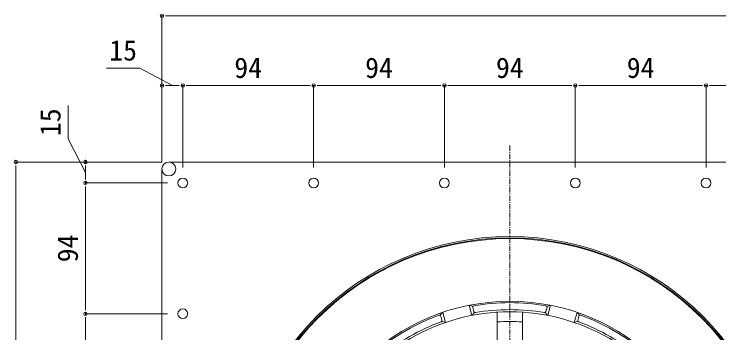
# Model space of a CAD drawing. Units: millimetres, scale not verified. Extents: x -1380 to 1380, y -955 to 955.
# Drawn here: x -806 to -300, y 352 to 581 of the extents above; entities that cross this region are included whole.
import ezdxf
from ezdxf.enums import TextEntityAlignment as Align

# ---------------------------------------------------------------- set-up
doc = ezdxf.new("R2010")
doc.units = ezdxf.units.MM
doc.header["$LTSCALE"] = 3
doc.linetypes.add('USER1', pattern=[2, 1.25, -0.25, 0.25, -0.25])
for name, color, linetype, lineweight in [('0-0_0', 7, 'Continuous', 15), ('0-2_L-2', 7, 'Continuous', 18), ('0-3_L-1', 7, 'Continuous', 18), ('0-4_L-5', 2, 'USER1', 18), ('0-8_SUNPO', 7, 'Continuous', 18), ('0-C_L-1b', 150, 'Continuous', 18)]:
    doc.layers.add(name, color=color, linetype=linetype, lineweight=lineweight)
doc.styles.add('ＭＳ ゴシック', font='')
doc.styles.get('ＭＳ ゴシック').set_extended_font_data('MS Gothic')

# ---------------------------------------------------------------- blocks, each defined once
blk = doc.blocks.new('_DOT')
at = {"layer": '0-0_0'}
for p, q in [((-0.5, 0), (-1, 0)), ((0.25, 0), (-0.25, 0))]:
    blk.add_line(p, q, dxfattribs=at)
blk.add_circle((0, 0), 0.25, dxfattribs=at)

msp = doc.modelspace()

# ---------------------------------------------------------------- linework, layer by layer
at = {"layer": '0-2_L-2'}
for radius in [195.5, 195]:
    msp.add_circle((-450.23, 224.897), radius, dxfattribs=at)
at = {"layer": '0-3_L-1'}
msp.add_line((-205.23, 474.897), (-695.23, 474.897), dxfattribs=at)
msp.add_lwpolyline([(-700.23, 469.897), (-700.23, -20.103), (-695.23, -25.103)], dxfattribs=at)
for centre, radius in [((-695.23, 469.897), 5), ((-685.23, 459.897), 3.5), ((-591.23, 459.897), 3.5), ((-497.23, 459.897), 3.5), ((-403.23, 459.897), 3.5), ((-309.23, 459.897), 3.5), ((-450.23, 224.897), 196.5), ((-685.23, 365.897), 3.5)]:
    msp.add_circle(centre, radius, dxfattribs=at)
at = {"layer": '0-4_L-5'}
msp.add_line((-450.23, 486.722), (-450.23, -36.928), dxfattribs=at)
at = {"layer": '0-8_SUNPO'}
for p, q in [((-700.23, 474.897), (-700.23, 579.878)), ((-695.23, 579.878), (-205.23, 579.878)), ((-700.23, 474.897), (-700.23, 529.878)), ((-695.23, 529.878), (-690.23, 529.878)), ((-685.23, 470.897), (-685.23, 529.878)), ((-685.23, 470.897), (-685.23, 529.878)), ((-680.23, 529.878), (-596.23, 529.878)), ((-591.23, 470.897), (-591.23, 529.878)), ((-591.23, 470.897), (-591.23, 529.878)), ((-586.23, 529.878), (-502.23, 529.878)), ((-497.23, 470.897), (-497.23, 529.878)), ((-497.23, 470.897), (-497.23, 529.878)), ((-492.23, 529.878), (-408.23, 529.878)), ((-403.23, 470.897), (-403.23, 529.878)), ((-403.23, 470.897), (-403.23, 529.878)), ((-398.23, 529.878), (-314.23, 529.878)), ((-309.23, 470.897), (-309.23, 529.878)), ((-309.23, 470.897), (-309.23, 529.878)), ((-304.23, 529.878), (-220.23, 529.878)), ((-700.23, 474.897), (-805.211, 474.897)), ((-700.23, 474.897), (-755.211, 474.897)), ((-805.211, -20.103), (-805.211, 469.897)), ((-755.211, 464.897), (-755.211, 469.897)), ((-696.23, 459.897), (-755.211, 459.897)), ((-696.23, 459.897), (-755.211, 459.897)), ((-755.211, 454.897), (-755.211, 370.897)), ((-696.23, 365.897), (-755.211, 365.897)), ((-696.23, 365.897), (-755.211, 365.897)), ((-755.211, 360.897), (-755.211, 276.897))]:
    msp.add_line(p, q, dxfattribs=at)
for points in [[(-692.73, 529.878), (-716.142, 542.378), (-740.071, 542.378)], [(-755.211, 467.397), (-767.711, 491.522), (-767.711, 515.451)]]:
    msp.add_lwpolyline(points, dxfattribs=at)
at = {"layer": '0-C_L-1b'}
for p, q in [((-477.489, 364.765), (-479.434, 372.026)), ((-477.207, 371.443), (-478.951, 371.9)), ((-476.146, 367.483), (-476.926, 370.392)), ((-424.313, 367.483), (-423.534, 370.392)), ((-423.252, 371.443), (-421.509, 371.9)), ((-422.971, 364.765), (-421.025, 372.026)), ((-500.139, 365.298), (-498.858, 366.565)), ((-496.557, 359.656), (-498.503, 366.917)), ((-475.909, 366.597), (-477.162, 365.144)), ((-459.23, 338.541), (-459.23, 367.111)), ((-441.23, 338.541), (-441.23, 367.111)), ((-424.551, 366.597), (-423.297, 365.144)), ((-403.902, 359.656), (-401.957, 366.917)), ((-400.32, 365.298), (-401.601, 366.565)), ((-499.078, 361.338), (-499.858, 364.247)), ((-498.841, 360.452), (-497.029, 359.821)), ((-401.618, 360.452), (-403.43, 359.821)), ((-401.381, 361.338), (-400.602, 364.247))]:
    msp.add_line(p, q, dxfattribs=at)
msp.add_circle((-450.23, 224.897), 150, dxfattribs=at)
for centre, radius, start, end in [((-475.96, 370.651), 1, 99.97778, 195), ((-450.23, 224.397), 149.5, 80.02222, 99.97778), ((-424.5, 370.651), 1, 345, 80.02222), ((-450.23, 224.897), 142.5, 90, 150), ((-449.98, 224.464), 149.5, 110.02222, 129.97778), ((-500.824, 363.989), 1, 15, 110.02222), ((-475.18, 367.742), 1, 195, 279.87395), ((-450.23, 224.397), 144.5, 80.12605, 99.87395), ((-450.23, 224.897), 142.5, 30, 90), ((-425.279, 367.742), 1, 260.12605, 345), ((-399.636, 363.989), 1, 69.97778, 165), ((-450.48, 224.464), 149.5, 50.02222, 69.97778), ((-449.98, 224.464), 144.5, 110.12605, 129.87395), ((-500.044, 361.079), 1, 290.12605, 15), ((-450.23, 224.897), 135.486, 86.19119, 93.80881), ((-400.415, 361.079), 1, 165, 249.87395), ((-450.48, 224.464), 144.5, 50.12605, 69.87395)]:
    msp.add_arc(centre, radius, start, end, dxfattribs=at)

# ---------------------------------------------------------------- block references
at = {"layer": '0-8_SUNPO', "xscale": 5, "yscale": 5}
for p, rotation in [((-700.23, 579.878), 180), ((-700.23, 529.878), 180), ((-685.23, 529.878), 180), ((-591.23, 529.878), 180), ((-497.23, 529.878), 180), ((-403.23, 529.878), 180), ((-309.23, 529.878), 180), ((-805.211, 474.897), 90), ((-755.211, 474.897), 90), ((-755.211, 459.897), 270), ((-755.211, 459.897), 90), ((-755.211, 365.897), 270), ((-755.211, 365.897), 90)]:
    msp.add_blockref('_DOT', p, dxfattribs=dict(at, rotation=rotation))
for p in [(-685.23, 529.878), (-591.23, 529.878), (-497.23, 529.878), (-403.23, 529.878), (-309.23, 529.878)]:
    msp.add_blockref('_DOT', p, dxfattribs=at)

# ---------------------------------------------------------------- texts
at = {"layer": '0-8_SUNPO', "style": 'ＭＳ ゴシック'}
for s, p in [('15', (-738.107, 543.378)), ('94', (-648.23, 530.878)), ('94', (-554.23, 530.878)), ('94', (-460.23, 530.878)), ('94', (-366.23, 530.878))]:
    msp.add_text(s, height=14.66, dxfattribs=at).set_placement(p, align=Align.BOTTOM_LEFT)
for s, p in [('15', (-768.711, 493.487)), ('94', (-756.211, 402.897))]:
    msp.add_text(s, height=14.66, rotation=90, dxfattribs=at).set_placement(p, align=Align.BOTTOM_LEFT)

doc.saveas('drawing.dxf')
